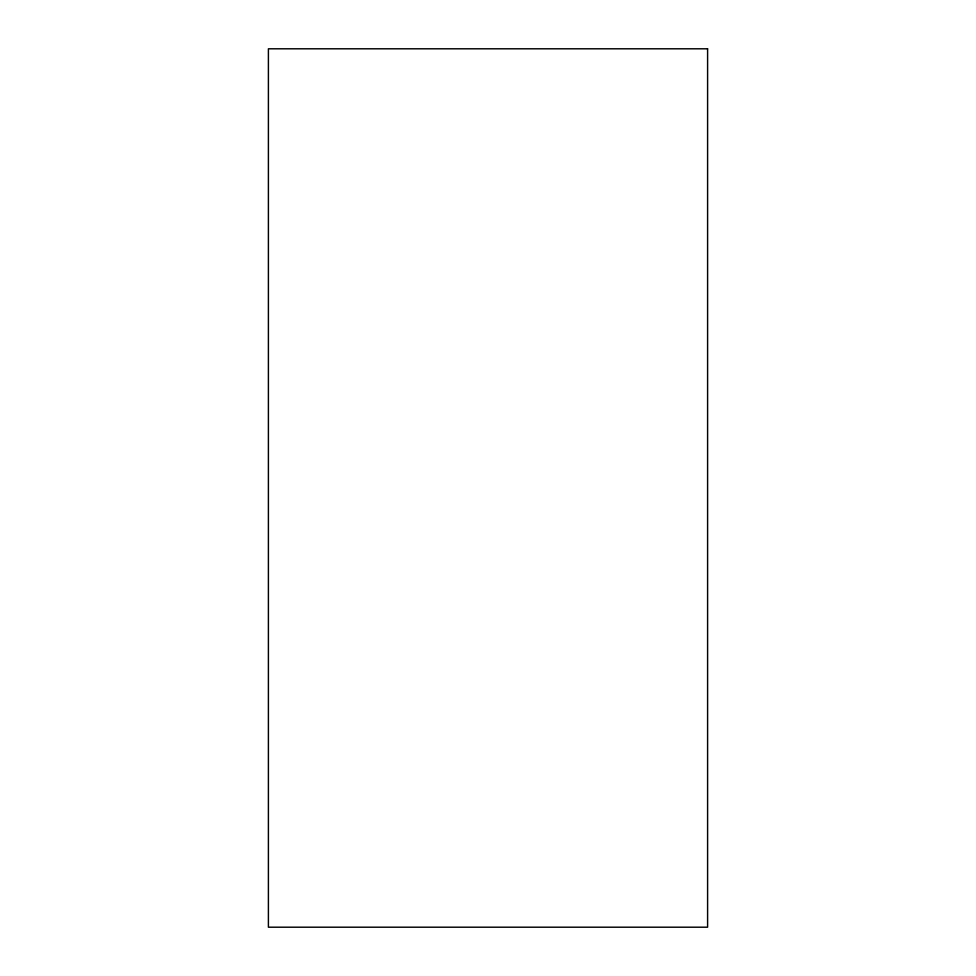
<?xml version="1.0" encoding="UTF-8"?>
<svg xmlns="http://www.w3.org/2000/svg" width="976" height="976" viewBox="0 0 976 976"><rect width="100%" height="100%" fill="white"/><g stroke="black" fill="none" stroke-linecap="round" stroke-linejoin="round"><path stroke-width="1.46" d="M707.6 48.8L268.4 48.8L268.4 927.2L707.6 927.2L707.6 48.8"/></g></svg>
